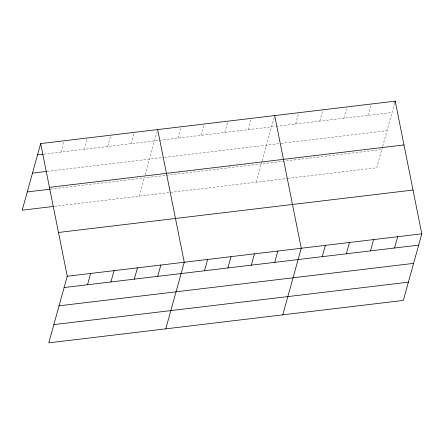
<?xml version="1.0" encoding="UTF-8"?>
<svg xmlns="http://www.w3.org/2000/svg" width="444" height="444" viewBox="0 0 444 444"><rect width="100%" height="100%" fill="white"/><g stroke="black" fill="none" stroke-linecap="round" stroke-linejoin="round"><path stroke-width="0.33" stroke-dasharray="2.22 1.67" d="M60.933 152.087L64.069 140.781M84.338 149.289L87.468 137.984M107.737 146.487L110.872 135.181M131.135 143.684L134.271 132.379M139.2 196.181L144.261 177.933M145.133 174.797L157.487 130.247M177.939 138.084L181.074 126.779M201.337 135.281L204.473 123.976M224.736 132.484L227.872 121.179M248.141 129.681L251.276 118.376M256.205 182.173L261.96 161.422M262.132 160.795L274.492 116.239M295.649 123.993L298.784 112.693M319.758 121.112L322.893 109.807M343.867 118.226L347.003 106.921M367.976 115.34L371.112 104.035M382.506 146.992L376.751 167.749L288.35 178.327M382.684 146.365L394.855 102.475M43.728 154.146L158.663 140.393M159.352 140.31L275.558 126.401M276.229 126.318L392.085 112.454M46.925 171.406L163.93 157.404M164.619 157.32L280.541 143.445M281.213 143.362L387.024 130.697M50.66 189.133L381.812 149.5M54.545 206.31L287.679 178.405"/><path stroke-width="0.67" d="M40.67 143.584L67.249 276.251L48.779 342.851L403.33 300.416L421.8 233.816L395.221 101.149L40.67 143.584L22.2 210.184L53.169 206.477M87.512 284.759L90.648 273.454M110.911 281.957L114.047 270.651M134.316 279.154L137.451 267.849M157.714 276.357L160.85 265.051M165.779 328.849L184.249 262.249L157.67 129.581M204.518 270.751L207.648 259.451M227.916 267.954L231.052 256.649M251.315 265.151L254.451 253.846M274.714 262.354L277.85 251.049M282.784 314.846L301.254 248.246L274.675 115.573M322.227 256.665L325.363 245.36M346.337 253.779L349.472 242.474M394.855 102.475L395.221 101.149M370.446 250.893L373.582 239.588M394.555 248.007L397.691 236.702M37.535 154.889L43.04 154.229M32.473 173.138L46.237 171.489M49.439 187.362L403.99 144.927M27.262 191.936L49.972 189.216M58.475 232.473L413.031 190.038M67.249 276.251L421.8 233.816M64.114 287.557L418.664 245.121M59.052 305.805L413.603 263.37M53.841 324.603L408.391 282.168"/></g></svg>
